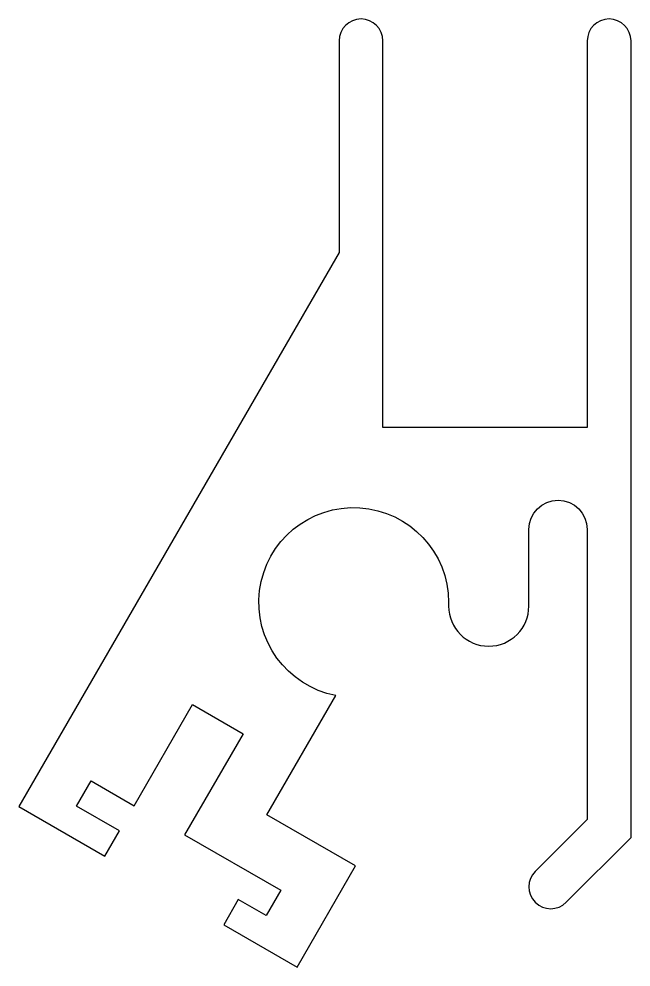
# Model space of a CAD drawing. Extents: x 249 to 270, y 227.5 to 260.
import ezdxf

# ---------------------------------------------------------------- set-up
doc = ezdxf.new("R2010")
doc.units = 0
doc.layers.add('ANA', color=220, linetype='CONTINUOUS')

msp = doc.modelspace()

# ---------------------------------------------------------------- linework, layer by layer
at = {"layer": 'ANA'}
msp.add_lwpolyline([(258.521, 227.494), (260.521, 230.958), (257.49, 232.708), (259.853, 236.802, -2.124287), (263.714, 239.994), (263.714, 239.869, 1), (266.464, 239.869), (266.464, 242.494, -1), (268.464, 242.494), (268.464, 232.555), (266.684, 230.775, 1), (267.745, 229.714), (269.964, 231.934), (269.964, 259.244, 1), (268.464, 259.244), (268.464, 245.994), (261.464, 245.994), (261.464, 259.244, 1), (259.964, 259.244), (259.964, 251.994), (248.995, 232.994), (251.939, 231.294), (252.439, 232.16), (250.967, 233.01), (251.467, 233.876), (252.939, 233.026), (254.939, 236.491), (256.671, 235.491), (254.671, 232.026), (257.962, 230.126), (257.462, 229.26), (256.509, 229.81), (256.009, 228.944)], format="xyb", close=True, dxfattribs=at)

doc.saveas('drawing.dxf')
